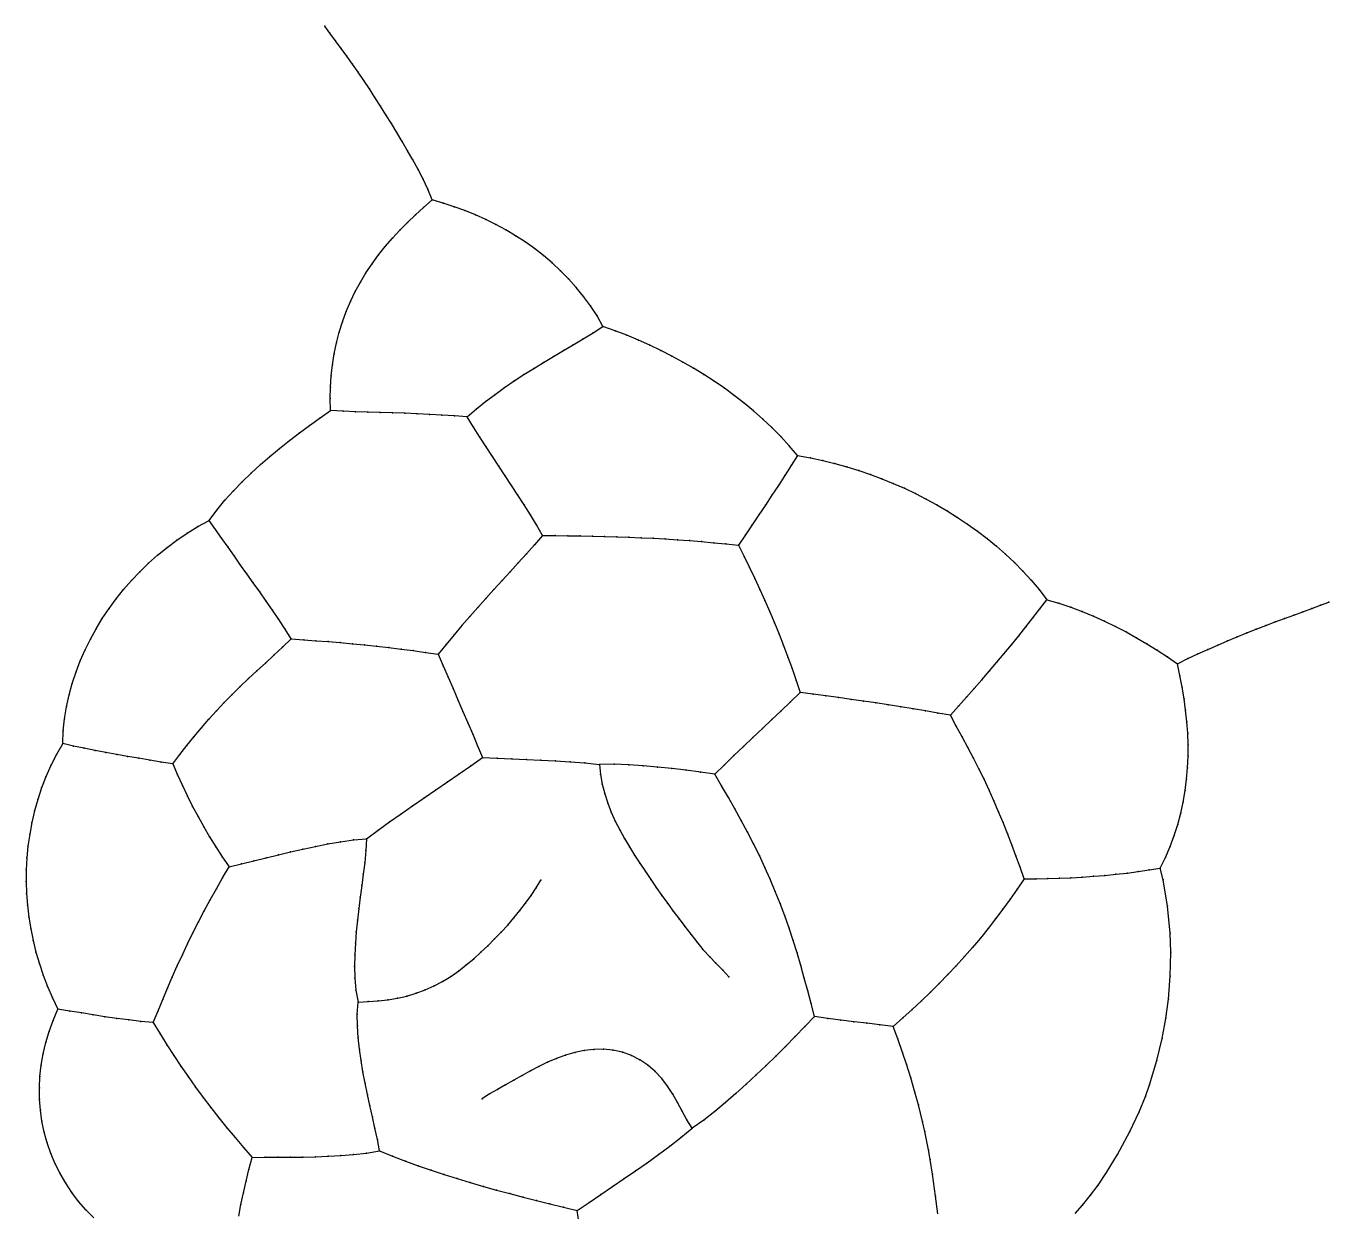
# Model space of a CAD drawing. Header units: inches. Extents: x -226 to 292, y -348 to 376.
# Drawn here: x -226 to 292, y -96 to 376 of the extents above; entities that cross this region are included whole.
import ezdxf

# ---------------------------------------------------------------- set-up
doc = ezdxf.new("R2010")
doc.units = ezdxf.units.IN
doc.header["$MEASUREMENT"] = 0
doc.layers.add('LED Branching2D$lines', color=7, linetype='Continuous')
doc.layers.add('LED Branching2D$points', color=7, linetype='Continuous')

msp = doc.modelspace()

# ---------------------------------------------------------------- linework, layer by layer
at = {"layer": 'LED Branching2D$lines'}
for p, q in [((-105.38, 373.49), (-107.43, 376.35)), ((-103.12, 370.53), (-105.38, 373.49)), ((-100.92, 367.43), (-103.12, 370.53)), ((-98.62, 364.33), (-100.92, 367.43)), ((-96.35, 361.15), (-98.62, 364.33)), ((-94.08, 357.94), (-96.35, 361.15)), ((-91.86, 354.64), (-94.08, 357.94)), ((-89.62, 351.32), (-91.86, 354.64)), ((-87.43, 347.93), (-89.62, 351.32)), ((-85.25, 344.5), (-87.43, 347.93)), ((-83.07, 341.03), (-85.25, 344.5)), ((-80.9, 337.52), (-83.07, 341.03)), ((-78.73, 333.98), (-80.9, 337.52)), ((-76.57, 330.4), (-78.73, 333.98)), ((-74.42, 326.75), (-76.57, 330.4)), ((-72.29, 323.06), (-74.42, 326.75)), ((-70.22, 319.28), (-72.29, 323.06)), ((-68.27, 315.39), (-70.22, 319.28)), ((-66.44, 311.37), (-68.27, 315.39)), ((-64.71, 307.17), (-66.44, 311.37)), ((-68.08, 304.16), (-64.71, 307.17)), ((-60.23, 305.85), (-64.71, 307.17)), ((-74.49, 298.15), (-71.33, 301.17)), ((-71.33, 301.17), (-68.08, 304.16)), ((-55.88, 304.44), (-60.23, 305.85)), ((-51.62, 302.89), (-55.88, 304.44)), ((-47.43, 301.19), (-51.62, 302.89)), ((-43.32, 299.34), (-47.43, 301.19)), ((-77.53, 295.04), (-74.49, 298.15)), ((-39.28, 297.34), (-43.32, 299.34)), ((-35.32, 295.19), (-39.28, 297.34)), ((-83.33, 288.61), (-80.49, 291.88)), ((-80.49, 291.88), (-77.53, 295.04)), ((-31.44, 292.89), (-35.32, 295.19)), ((-27.66, 290.43), (-31.44, 292.89)), ((-86.02, 285.23), (-83.33, 288.61)), ((-23.97, 287.81), (-27.66, 290.43)), ((-20.39, 285.03), (-23.97, 287.81)), ((-91.01, 278.15), (-88.59, 281.75)), ((-88.59, 281.75), (-86.02, 285.23)), ((-16.92, 282.09), (-20.39, 285.03)), ((-13.58, 278.98), (-16.92, 282.09)), ((-93.24, 274.45), (-91.01, 278.15)), ((-10.38, 275.71), (-13.58, 278.98)), ((-7.31, 272.27), (-10.38, 275.71)), ((-97.18, 266.73), (-95.31, 270.64)), ((-95.31, 270.64), (-93.24, 274.45)), ((-4.39, 268.68), (-7.31, 272.27)), ((-98.87, 262.73), (-97.18, 266.73)), ((-1.62, 264.92), (-4.39, 268.68)), ((0.98, 260.97), (-1.62, 264.92)), ((-100.34, 258.63), (-98.87, 262.73)), ((3.35, 256.77), (0.98, 260.97)), ((-102.71, 250.19), (-101.62, 254.45)), ((-101.62, 254.45), (-100.34, 258.63)), ((-4.51, 251.81), (-0.57, 254.21)), ((-0.57, 254.21), (3.35, 256.77)), ((8.19, 255.04), (3.35, 256.77)), ((12.87, 253.24), (8.19, 255.04)), ((-103.62, 245.87), (-102.71, 250.19)), ((-12.41, 247.15), (-8.46, 249.47)), ((-8.46, 249.47), (-4.51, 251.81)), ((17.46, 251.33), (12.87, 253.24)), ((21.97, 249.31), (17.46, 251.33)), ((26.42, 247.19), (21.97, 249.31)), ((-104.33, 241.49), (-103.62, 245.87)), ((-20.31, 242.46), (-16.36, 244.81)), ((-16.36, 244.81), (-12.41, 247.15)), ((30.79, 244.96), (26.42, 247.19)), ((35.1, 242.61), (30.79, 244.96)), ((-104.85, 237.06), (-104.33, 241.49)), ((-28.13, 237.61), (-24.23, 240.06)), ((-24.23, 240.06), (-20.31, 242.46)), ((39.34, 240.15), (35.1, 242.61)), ((43.52, 237.59), (39.34, 240.15)), ((-105.16, 232.58), (-104.85, 237.06)), ((-35.82, 232.46), (-31.99, 235.07)), ((-31.99, 235.07), (-28.13, 237.61)), ((47.63, 234.93), (43.52, 237.59)), ((51.66, 232.16), (47.63, 234.93)), ((-105.25, 228.03), (-105.16, 232.58)), ((-43.37, 226.92), (-39.62, 229.75)), ((-39.62, 229.75), (-35.82, 232.46)), ((55.63, 229.29), (51.66, 232.16)), ((59.51, 226.29), (55.63, 229.29)), ((-109.29, 220.37), (-105.06, 223.38)), ((-105.06, 223.38), (-105.25, 228.03)), ((-100.08, 222.99), (-105.06, 223.38)), ((-50.71, 220.75), (-47.06, 223.94)), ((-47.06, 223.94), (-43.37, 226.92)), ((63.31, 223.17), (59.51, 226.29)), ((67.01, 219.91), (63.31, 223.17)), ((-113.43, 217.39), (-109.29, 220.37)), ((-95.15, 222.76), (-100.08, 222.99)), ((-90.25, 222.61), (-95.15, 222.76)), ((-85.36, 222.48), (-90.25, 222.61)), ((-80.47, 222.34), (-85.36, 222.48)), ((-75.58, 222.2), (-80.47, 222.34)), ((-70.67, 222.02), (-75.58, 222.2)), ((-65.75, 221.79), (-70.67, 222.02)), ((-60.8, 221.51), (-65.75, 221.79)), ((-55.8, 221.17), (-60.8, 221.51)), ((-50.71, 220.75), (-55.8, 221.17)), ((-48.24, 216.69), (-50.71, 220.75)), ((70.62, 216.53), (67.01, 219.91)), ((-121.49, 211.35), (-117.49, 214.4)), ((-117.49, 214.4), (-113.43, 217.39)), ((-45.72, 212.76), (-48.24, 216.69)), ((-43.17, 208.89), (-45.72, 212.76)), ((74.12, 212.99), (70.62, 216.53)), ((77.52, 209.29), (74.12, 212.99)), ((-129.26, 205.06), (-125.42, 208.24)), ((-125.42, 208.24), (-121.49, 211.35)), ((-40.62, 205.04), (-43.17, 208.89)), ((80.81, 205.36), (77.52, 209.29)), ((-133.03, 201.79), (-129.26, 205.06)), ((-38.08, 201.19), (-40.62, 205.04)), ((80.81, 205.36), (78.27, 201.36)), ((80.81, 205.36), (85.89, 204.48)), ((85.89, 204.48), (90.83, 203.42)), ((90.83, 203.42), (95.68, 202.22)), ((-140.28, 194.93), (-136.7, 198.42)), ((-136.7, 198.42), (-133.03, 201.79)), ((-35.55, 197.34), (-38.08, 201.19)), ((-33.03, 193.49), (-35.55, 197.34)), ((75.74, 197.41), (73.18, 193.49)), ((78.27, 201.36), (75.74, 197.41)), ((95.68, 202.22), (100.46, 200.88)), ((100.46, 200.88), (105.17, 199.42)), ((105.17, 199.42), (109.81, 197.83)), ((109.81, 197.83), (114.38, 196.12)), ((-143.77, 191.34), (-140.28, 194.93)), ((-30.52, 189.61), (-33.03, 193.49)), ((73.18, 193.49), (70.59, 189.58)), ((114.38, 196.12), (118.9, 194.29)), ((118.9, 194.29), (123.34, 192.34)), ((123.34, 192.34), (127.72, 190.27)), ((-150.39, 183.69), (-147.14, 187.6)), ((-147.14, 187.6), (-143.77, 191.34)), ((-28.02, 185.71), (-30.52, 189.61)), ((70.59, 189.58), (67.99, 185.67)), ((127.72, 190.27), (132.03, 188.08)), ((132.03, 188.08), (136.26, 185.77)), ((-153.47, 179.54), (-150.39, 183.69)), ((-25.55, 181.76), (-28.02, 185.71)), ((-23.11, 177.74), (-25.55, 181.76)), ((65.37, 181.73), (62.72, 177.77)), ((67.99, 185.67), (65.37, 181.73)), ((136.26, 185.77), (140.42, 183.35)), ((140.42, 183.35), (144.5, 180.79)), ((-162.23, 174.52), (-157.98, 177.14)), ((-157.98, 177.14), (-153.47, 179.54)), ((-150.91, 175.96), (-153.47, 179.54)), ((-20.69, 173.6), (-23.11, 177.74)), ((62.72, 177.77), (60.03, 173.78)), ((144.5, 180.79), (148.49, 178.11)), ((148.49, 178.11), (152.4, 175.31)), ((-170.19, 168.79), (-166.28, 171.73)), ((-166.28, 171.73), (-162.23, 174.52)), ((-148.41, 172.41), (-150.91, 175.96)), ((-145.91, 168.87), (-148.41, 172.41)), ((-20.69, 173.6), (-23.92, 169.87)), ((-20.69, 173.6), (-15.63, 173.52)), ((-15.63, 173.52), (-10.66, 173.45)), ((-10.66, 173.45), (-5.74, 173.37)), ((-5.74, 173.37), (-0.86, 173.27)), ((-0.86, 173.27), (4.01, 173.16)), ((4.01, 173.16), (8.86, 173.03)), ((8.86, 173.03), (13.7, 172.88)), ((13.7, 172.88), (18.53, 172.69)), ((18.53, 172.69), (23.35, 172.47)), ((23.35, 172.47), (28.16, 172.2)), ((28.16, 172.2), (32.97, 171.89)), ((32.97, 171.89), (37.78, 171.52)), ((37.78, 171.52), (42.61, 171.12)), ((60.03, 173.78), (57.27, 169.7)), ((152.4, 175.31), (156.22, 172.38)), ((156.22, 172.38), (159.94, 169.32)), ((-173.95, 165.71), (-170.19, 168.79)), ((-143.4, 165.33), (-145.91, 168.87)), ((-27.16, 166.26), (-30.39, 162.7)), ((-23.92, 169.87), (-27.16, 166.26)), ((42.61, 171.12), (47.44, 170.68)), ((47.44, 170.68), (52.31, 170.21)), ((52.31, 170.21), (57.27, 169.7)), ((57.27, 169.7), (59.5, 165.23)), ((159.94, 169.32), (163.57, 166.14)), ((163.57, 166.14), (167.1, 162.82)), ((-181.02, 159.14), (-177.56, 162.49)), ((-177.56, 162.49), (-173.95, 165.71)), ((-140.89, 161.79), (-143.4, 165.33)), ((-138.37, 158.24), (-140.89, 161.79)), ((-30.39, 162.7), (-33.61, 159.15)), ((59.5, 165.23), (61.66, 160.82)), ((61.66, 160.82), (63.77, 156.44)), ((167.1, 162.82), (170.52, 159.38)), ((-187.48, 152.05), (-184.33, 155.66)), ((-184.33, 155.66), (-181.02, 159.14)), ((-135.85, 154.68), (-138.37, 158.24)), ((-36.83, 155.62), (-40.05, 152.07)), ((-33.61, 159.15), (-36.83, 155.62)), ((63.77, 156.44), (65.83, 152.05)), ((170.52, 159.38), (173.82, 155.78)), ((173.82, 155.78), (176.99, 152.01)), ((-190.47, 148.32), (-187.48, 152.05)), ((-133.31, 151.1), (-135.85, 154.68)), ((-130.78, 147.48), (-133.31, 151.1)), ((-40.05, 152.07), (-43.25, 148.51)), ((65.83, 152.05), (67.83, 147.65)), ((176.99, 152.01), (180.01, 148)), ((-193.29, 144.48), (-190.47, 148.32)), ((-128.24, 143.83), (-130.78, 147.48)), ((-43.25, 148.51), (-46.44, 144.93)), ((67.83, 147.65), (69.77, 143.22)), ((177.24, 144.32), (180.01, 148)), ((180.01, 148), (184.87, 146.62)), ((184.87, 146.62), (189.56, 145.05)), ((285.55, 144.54), (289.04, 145.83)), ((289.04, 145.83), (292.34, 147.08)), ((-198.42, 136.47), (-195.95, 140.53)), ((-195.95, 140.53), (-193.29, 144.48)), ((-125.72, 140.13), (-128.24, 143.83)), ((-123.23, 136.33), (-125.72, 140.13)), ((-49.62, 141.32), (-52.78, 137.67)), ((-46.44, 144.93), (-49.62, 141.32)), ((69.77, 143.22), (71.66, 138.77)), ((171.67, 137.16), (174.46, 140.72)), ((174.46, 140.72), (177.24, 144.32)), ((189.56, 145.05), (194.14, 143.33)), ((194.14, 143.33), (198.62, 141.47)), ((198.62, 141.47), (203.02, 139.48)), ((270.92, 139.19), (274.65, 140.56)), ((274.65, 140.56), (278.34, 141.9)), ((278.34, 141.9), (281.98, 143.23)), ((281.98, 143.23), (285.55, 144.54)), ((-200.71, 132.31), (-198.42, 136.47)), ((-120.78, 132.37), (-123.23, 136.33)), ((-52.78, 137.67), (-55.93, 133.97)), ((71.66, 138.77), (73.48, 134.28)), ((168.84, 133.62), (171.67, 137.16)), ((203.02, 139.48), (207.34, 137.38)), ((207.34, 137.38), (211.59, 135.17)), ((211.59, 135.17), (215.78, 132.84)), ((259.6, 134.76), (263.4, 136.28)), ((263.4, 136.28), (267.17, 137.76)), ((267.17, 137.76), (270.92, 139.19)), ((-202.81, 128.04), (-200.71, 132.31)), ((-124.22, 129.07), (-120.78, 132.37)), ((-120.78, 132.37), (-115.8, 132.04)), ((-115.8, 132.04), (-110.92, 131.69)), ((-110.92, 131.69), (-106.07, 131.32)), ((-106.07, 131.32), (-101.24, 130.91)), ((-101.24, 130.91), (-96.41, 130.49)), ((-96.41, 130.49), (-91.58, 130.03)), ((-91.58, 130.03), (-86.75, 129.52)), ((-59.07, 130.19), (-62.24, 126.31)), ((-55.93, 133.97), (-59.07, 130.19)), ((73.48, 134.28), (75.24, 129.76)), ((75.24, 129.76), (76.95, 125.18)), ((163.09, 126.59), (165.99, 130.09)), ((165.99, 130.09), (168.84, 133.62)), ((215.78, 132.84), (219.9, 130.41)), ((219.9, 130.41), (223.97, 127.88)), ((244.12, 128.2), (248.04, 129.92)), ((248.04, 129.92), (251.92, 131.59)), ((251.92, 131.59), (255.77, 133.21)), ((255.77, 133.21), (259.6, 134.76)), ((-204.71, 123.68), (-202.81, 128.04)), ((-131.06, 122.8), (-127.65, 125.91)), ((-127.65, 125.91), (-124.22, 129.07)), ((-86.75, 129.52), (-81.91, 128.97)), ((-81.91, 128.97), (-77.05, 128.37)), ((-77.05, 128.37), (-72.17, 127.73)), ((-72.17, 127.73), (-67.25, 127.05)), ((-67.25, 127.05), (-62.24, 126.31)), ((-62.24, 126.31), (-60.24, 121.68)), ((76.95, 125.18), (78.6, 120.57)), ((160.15, 123.1), (163.09, 126.59)), ((223.97, 127.88), (228.02, 125.25)), ((228.02, 125.25), (232.1, 122.51)), ((232.1, 122.51), (236.17, 124.53)), ((236.17, 124.53), (240.17, 126.41)), ((240.17, 126.41), (244.12, 128.2)), ((-206.41, 119.23), (-204.71, 123.68)), ((-137.76, 116.58), (-134.44, 119.7)), ((-134.44, 119.7), (-131.06, 122.8)), ((-60.24, 121.68), (-58.28, 117.13)), ((78.6, 120.57), (80.21, 115.88)), ((154.15, 116.14), (157.18, 119.62)), ((157.18, 119.62), (160.15, 123.1)), ((233.01, 117.8), (232.1, 122.51)), ((-209.17, 110.09), (-207.89, 114.7)), ((-207.89, 114.7), (-206.41, 119.23)), ((-141.04, 113.44), (-137.76, 116.58)), ((-58.28, 117.13), (-56.32, 112.6)), ((80.21, 115.88), (81.8, 111.09)), ((151.09, 112.66), (154.15, 116.14)), ((233.89, 113.18), (233.01, 117.8)), ((-210.21, 105.4), (-209.17, 110.09)), ((-147.41, 107.03), (-144.25, 110.25)), ((-144.25, 110.25), (-141.04, 113.44)), ((-56.32, 112.6), (-54.37, 108.08)), ((81.8, 111.09), (78.04, 107.41)), ((86.98, 110.4), (81.8, 111.09)), ((92.07, 109.72), (86.98, 110.4)), ((97.1, 109.04), (92.07, 109.72)), ((102.09, 108.34), (97.1, 109.04)), ((144.84, 105.63), (147.99, 109.16)), ((147.99, 109.16), (151.09, 112.66)), ((234.66, 108.59), (233.89, 113.18)), ((-211.02, 100.62), (-210.21, 105.4)), ((-153.56, 100.41), (-150.52, 103.75)), ((-150.52, 103.75), (-147.41, 107.03)), ((-54.37, 108.08), (-52.42, 103.55)), ((74.31, 103.82), (70.57, 100.25)), ((78.04, 107.41), (74.31, 103.82)), ((107.06, 107.62), (102.09, 108.34)), ((112, 106.89), (107.06, 107.62)), ((116.93, 106.14), (112, 106.89)), ((121.85, 105.36), (116.93, 106.14)), ((126.76, 104.55), (121.85, 105.36)), ((131.67, 103.72), (126.76, 104.55)), ((141.63, 102.01), (144.84, 105.63)), ((235.29, 104), (234.66, 108.59)), ((235.78, 99.42), (235.29, 104)), ((-211.54, 95.75), (-211.02, 100.62)), ((-156.53, 97.01), (-153.56, 100.41)), ((-52.42, 103.55), (-50.46, 99.02)), ((-50.46, 99.02), (-48.51, 94.46)), ((70.57, 100.25), (66.82, 96.69)), ((136.61, 102.87), (131.67, 103.72)), ((141.63, 102.01), (136.61, 102.87)), ((144, 97.66), (141.63, 102.01)), ((236.12, 94.84), (235.78, 99.42)), ((-211.71, 90.75), (-211.54, 95.75)), ((-162.29, 89.99), (-159.44, 93.53)), ((-159.44, 93.53), (-156.53, 97.01)), ((-48.51, 94.46), (-46.56, 89.87)), ((66.82, 96.69), (63.06, 93.14)), ((146.32, 93.41), (144, 97.66)), ((148.6, 89.19), (146.32, 93.41)), ((236.28, 90.25), (236.12, 94.84)), ((-211.71, 90.75), (-214.24, 86.4)), ((-207.4, 89.76), (-211.71, 90.75)), ((-203.12, 88.85), (-207.4, 89.76)), ((-198.84, 88.01), (-203.12, 88.85)), ((-165.11, 86.36), (-162.29, 89.99)), ((-46.56, 89.87), (-44.62, 85.18)), ((59.28, 89.57), (55.49, 85.97)), ((63.06, 93.14), (59.28, 89.57)), ((150.81, 84.97), (148.6, 89.19)), ((236.25, 85.67), (236.28, 90.25)), ((-214.24, 86.4), (-216.44, 82)), ((-194.54, 87.2), (-198.84, 88.01)), ((-190.22, 86.41), (-194.54, 87.2)), ((-185.87, 85.64), (-190.22, 86.41)), ((-181.48, 84.88), (-185.87, 85.64)), ((-177.04, 84.13), (-181.48, 84.88)), ((-172.54, 83.37), (-177.04, 84.13)), ((-167.91, 82.61), (-172.54, 83.37)), ((-167.91, 82.61), (-165.11, 86.36)), ((-49.29, 81.87), (-44.62, 85.18)), ((-44.62, 85.18), (-38.72, 84.91)), ((-38.72, 84.91), (-32.9, 84.67)), ((-32.9, 84.67), (-27.11, 84.43)), ((-27.11, 84.43), (-21.33, 84.17)), ((-21.33, 84.17), (-15.55, 83.87)), ((-15.55, 83.87), (-9.76, 83.52)), ((-9.76, 83.52), (-3.94, 83.07)), ((-3.94, 83.07), (1.96, 82.43)), ((55.49, 85.97), (51.69, 82.33)), ((152.96, 80.74), (150.81, 84.97)), ((236.05, 81.1), (236.25, 85.67)), ((-216.44, 82), (-218.38, 77.55)), ((-167.91, 82.61), (-166.03, 78.25)), ((-166.03, 78.25), (-164.09, 74.02)), ((-58.59, 75.46), (-53.95, 78.65)), ((-53.95, 78.65), (-49.29, 81.87)), ((7.84, 82.48), (1.96, 82.43)), ((1.96, 82.43), (2.37, 78.45)), ((2.37, 78.45), (3.07, 74.56)), ((13.63, 82.25), (7.84, 82.48)), ((19.37, 81.86), (13.63, 82.25)), ((25.07, 81.35), (19.37, 81.86)), ((30.76, 80.76), (25.07, 81.35)), ((36.43, 80.09), (30.76, 80.76)), ((42.12, 79.36), (36.43, 80.09)), ((47.86, 78.57), (42.12, 79.36)), ((51.69, 82.33), (47.86, 78.57)), ((50.57, 73.91), (47.86, 78.57)), ((155.03, 76.5), (152.96, 80.74)), ((235.68, 76.54), (236.05, 81.1)), ((-220.1, 73.06), (-221.61, 68.51)), ((-218.38, 77.55), (-220.1, 73.06)), ((-164.09, 74.02), (-162.09, 69.85)), ((-63.21, 72.3), (-58.59, 75.46)), ((3.07, 74.56), (4.03, 70.74)), ((53.25, 69.31), (50.57, 73.91)), ((157.04, 72.23), (155.03, 76.5)), ((235.11, 71.99), (235.68, 76.54)), ((-221.61, 68.51), (-222.91, 63.92)), ((-162.09, 69.85), (-160.01, 65.74)), ((-72.43, 65.97), (-67.82, 69.14)), ((-67.82, 69.14), (-63.21, 72.3)), ((4.03, 70.74), (5.23, 67.01)), ((55.87, 64.72), (53.25, 69.31)), ((158.97, 67.93), (157.04, 72.23)), ((160.84, 63.61), (158.97, 67.93)), ((233.37, 62.97), (234.34, 67.46)), ((234.34, 67.46), (235.11, 71.99)), ((-222.91, 63.92), (-224, 59.29)), ((-160.01, 65.74), (-157.85, 61.67)), ((-81.6, 59.55), (-77.02, 62.78)), ((-77.02, 62.78), (-72.43, 65.97)), ((5.23, 67.01), (6.64, 63.37)), ((6.64, 63.37), (8.25, 59.81)), ((58.42, 60.13), (55.87, 64.72)), ((162.64, 59.26), (160.84, 63.61)), ((232.17, 58.51), (233.37, 62.97)), ((-224, 59.29), (-224.87, 54.63)), ((-157.85, 61.67), (-155.59, 57.64)), ((-155.59, 57.64), (-153.24, 53.64)), ((-86.18, 56.26), (-81.6, 59.55)), ((8.25, 59.81), (10.02, 56.33)), ((60.9, 55.51), (58.42, 60.13)), ((164.38, 54.88), (162.64, 59.26)), ((230.76, 54.1), (232.17, 58.51)), ((-224.87, 54.63), (-225.54, 49.95)), ((-153.24, 53.64), (-150.78, 49.67)), ((-101.12, 51.68), (-96.01, 52.41)), ((-96.01, 52.41), (-90.78, 52.87)), ((-90.78, 52.87), (-91.04, 48.12)), ((-90.78, 52.87), (-86.18, 56.26)), ((10.02, 56.33), (11.89, 52.93)), ((11.89, 52.93), (13.89, 49.59)), ((63.3, 50.86), (60.9, 55.51)), ((166.08, 50.47), (164.38, 54.88)), ((229.13, 49.73), (230.76, 54.1)), ((-225.54, 49.95), (-226, 45.24)), ((-150.78, 49.67), (-148.21, 45.7)), ((-125.86, 46.47), (-120.98, 47.64)), ((-120.98, 47.64), (-116.07, 48.76)), ((-116.07, 48.76), (-111.13, 49.82)), ((-111.13, 49.82), (-106.15, 50.81)), ((-106.15, 50.81), (-101.12, 51.68)), ((-91.04, 48.12), (-91.49, 43.44)), ((13.89, 49.59), (15.96, 46.31)), ((65.61, 46.17), (63.3, 50.86)), ((167.73, 46.02), (166.08, 50.47)), ((227.28, 45.41), (229.13, 49.73)), ((-226, 45.24), (-226.26, 40.53)), ((-148.21, 45.7), (-145.5, 41.71)), ((-148.06, 37.25), (-145.5, 41.71)), ((-145.5, 41.71), (-140.51, 42.88)), ((-140.51, 42.88), (-135.61, 44.08)), ((-135.61, 44.08), (-130.73, 45.28)), ((-130.73, 45.28), (-125.86, 46.47)), ((-91.49, 43.44), (-92.05, 38.81)), ((15.96, 46.31), (18.08, 43.06)), ((18.08, 43.06), (20.22, 39.83)), ((67.82, 41.45), (65.61, 46.17)), ((169.36, 41.52), (167.73, 46.02)), ((171, 36.94), (169.36, 41.52)), ((225.15, 41.12), (227.28, 45.41)), ((-226.26, 40.53), (-226.31, 35.81)), ((-150.56, 32.87), (-148.06, 37.25)), ((-92.05, 38.81), (-92.65, 34.21)), ((-23.29, 33.34), (-21.44, 36.31)), ((20.22, 39.83), (22.38, 36.62)), ((22.38, 36.62), (24.57, 33.44)), ((69.93, 36.69), (67.82, 41.45)), ((71.95, 31.89), (69.93, 36.69)), ((171, 36.94), (168.2, 32.79)), ((171, 36.94), (175.8, 36.93)), ((175.8, 36.93), (180.47, 37)), ((180.47, 37), (185.08, 37.14)), ((185.08, 37.14), (189.64, 37.34)), ((189.64, 37.34), (194.16, 37.59)), ((194.16, 37.59), (198.65, 37.9)), ((198.65, 37.9), (203.11, 38.26)), ((203.11, 38.26), (207.54, 38.68)), ((207.54, 38.68), (211.95, 39.18)), ((211.95, 39.18), (216.33, 39.76)), ((216.33, 39.76), (220.72, 40.42)), ((220.72, 40.42), (225.15, 41.12)), ((226.4, 36.44), (225.15, 41.12)), ((228.09, 25.94), (226.4, 36.44)), ((-226.31, 35.81), (-226.15, 31.09)), ((-152.99, 28.52), (-150.56, 32.87)), ((-92.65, 34.21), (-93.26, 29.62)), ((-25.3, 30.27), (-23.29, 33.34)), ((24.57, 33.44), (26.79, 30.29)), ((73.87, 27.05), (71.95, 31.89)), ((168.2, 32.79), (165.39, 28.75)), ((-226.15, 31.09), (-225.79, 26.37)), ((-225.79, 26.37), (-225.22, 21.67)), ((-155.35, 24.17), (-152.99, 28.52)), ((-93.26, 29.62), (-93.85, 25.03)), ((-29.71, 24.24), (-27.43, 27.22)), ((-27.43, 27.22), (-25.3, 30.27)), ((26.79, 30.29), (29.04, 27.16)), ((29.04, 27.16), (31.32, 24.06)), ((75.68, 22.18), (73.87, 27.05)), ((165.39, 28.75), (162.53, 24.8)), ((229.09, 15.2), (228.09, 25.94)), ((-225.22, 21.67), (-224.46, 16.99)), ((-157.65, 19.82), (-155.35, 24.17)), ((-93.85, 25.03), (-94.4, 20.44)), ((-34.59, 18.48), (-32.1, 21.33)), ((-32.1, 21.33), (-29.71, 24.24)), ((31.32, 24.06), (33.62, 20.98)), ((33.62, 20.98), (35.94, 17.91)), ((77.41, 17.28), (75.68, 22.18)), ((159.61, 20.91), (156.63, 17.07)), ((162.53, 24.8), (159.61, 20.91)), ((-224.46, 16.99), (-223.51, 12.33)), ((-159.87, 15.45), (-157.65, 19.82)), ((-94.87, 15.84), (-95.23, 11.23)), ((-94.4, 20.44), (-94.87, 15.84)), ((-39.82, 12.96), (-37.17, 15.7)), ((-37.17, 15.7), (-34.59, 18.48)), ((35.94, 17.91), (38.29, 14.86)), ((79.04, 12.34), (77.41, 17.28)), ((156.63, 17.07), (153.57, 13.3)), ((-223.51, 12.33), (-222.36, 7.7)), ((-164.1, 6.66), (-162.01, 11.07)), ((-162.01, 11.07), (-159.87, 15.45)), ((-95.23, 11.23), (-95.46, 6.61)), ((-42.52, 10.27), (-39.82, 12.96)), ((38.29, 14.86), (40.67, 11.82)), ((40.67, 11.82), (43.14, 8.79)), ((80.59, 7.38), (79.04, 12.34)), ((153.57, 13.3), (150.44, 9.59)), ((229.37, 7.65), (229.09, 15.2)), ((-222.36, 7.7), (-221, 3.11)), ((-166.13, 2.24), (-164.1, 6.66)), ((-95.46, 6.61), (-95.52, 1.96)), ((-48.12, 5.08), (-45.28, 7.64)), ((-45.28, 7.64), (-42.52, 10.27)), ((43.14, 8.79), (45.95, 5.65)), ((45.95, 5.65), (48.16, 3.47)), ((82.07, 2.39), (80.59, 7.38)), ((147.23, 5.93), (143.96, 2.31)), ((150.44, 9.59), (147.23, 5.93)), ((229.17, -1.88), (229.37, 7.65)), ((-221, 3.11), (-219.46, -1.46)), ((-168.1, -2.2), (-166.13, 2.24)), ((-95.52, 1.96), (-95.38, -2.72)), ((-57.21, -1.94), (-54.07, 0.26)), ((-54.07, 0.26), (-51.05, 2.62)), ((-51.05, 2.62), (-48.12, 5.08)), ((48.16, 3.47), (51.05, 0.56)), ((51.05, 0.56), (53.45, -2.08)), ((83.48, -2.62), (82.07, 2.39)), ((143.96, 2.31), (140.61, -1.25)), ((-219.46, -1.46), (-217.72, -5.99)), ((-170.02, -6.67), (-168.1, -2.2)), ((-95.38, -2.72), (-94.98, -7.42)), ((-63.87, -5.75), (-60.48, -3.95)), ((-60.48, -3.95), (-57.21, -1.94)), ((84.84, -7.67), (83.48, -2.62)), ((137.18, -4.78), (133.68, -8.26)), ((140.61, -1.25), (137.18, -4.78)), ((228.49, -11.03), (229.17, -1.88)), ((-217.72, -5.99), (-215.78, -10.5)), ((-171.91, -11.18), (-170.02, -6.67)), ((-94.98, -7.42), (-94.16, -12.18)), ((-78.47, -10.63), (-74.69, -9.79)), ((-74.69, -9.79), (-70.99, -8.69)), ((-70.99, -8.69), (-67.37, -7.35)), ((-67.37, -7.35), (-63.87, -5.75)), ((86.17, -12.76), (84.84, -7.67)), ((133.68, -8.26), (130.1, -11.7)), ((-215.78, -10.5), (-213.63, -15.04)), ((-215.54, -19.46), (-213.63, -15.04)), ((-208.9, -15.76), (-213.63, -15.04)), ((-173.78, -15.72), (-171.91, -11.18)), ((-94.48, -16.99), (-94.16, -12.18)), ((-94.16, -12.18), (-90.14, -11.96)), ((-90.14, -11.96), (-86.2, -11.67)), ((-86.2, -11.67), (-82.31, -11.24)), ((-82.31, -11.24), (-78.47, -10.63)), ((87.49, -17.92), (86.17, -12.76)), ((126.44, -15.1), (122.69, -18.5)), ((130.1, -11.7), (126.44, -15.1)), ((227.47, -18.76), (228.49, -11.03)), ((-217.14, -23.88), (-215.54, -19.46)), ((-204.23, -16.52), (-208.9, -15.76)), ((-199.57, -17.27), (-204.23, -16.52)), ((-194.89, -18), (-199.57, -17.27)), ((-190.18, -18.68), (-194.89, -18)), ((-185.43, -19.3), (-190.18, -18.68)), ((-180.61, -19.86), (-185.43, -19.3)), ((-175.68, -20.33), (-180.61, -19.86)), ((-175.68, -20.33), (-173.78, -15.72)), ((-175.68, -20.33), (-172.97, -24.8)), ((-94.41, -21.68), (-94.48, -16.99)), ((87.49, -17.92), (83.67, -21.96)), ((92.82, -18.65), (87.49, -17.92)), ((98.05, -19.33), (92.82, -18.65)), ((103.25, -19.99), (98.05, -19.33)), ((108.43, -20.63), (103.25, -19.99)), ((113.61, -21.27), (108.43, -20.63)), ((122.69, -18.5), (118.84, -21.92)), ((225.99, -26.69), (227.47, -18.76)), ((-218.47, -28.32), (-217.14, -23.88)), ((-172.97, -24.8), (-170.25, -29.15)), ((-94.1, -26.32), (-94.41, -21.68)), ((79.87, -25.91), (76.04, -29.8)), ((83.67, -21.96), (79.87, -25.91)), ((118.84, -21.92), (113.61, -21.27)), ((120.67, -26.85), (118.84, -21.92)), ((-219.52, -32.79), (-218.47, -28.32)), ((-170.25, -29.15), (-167.48, -33.44)), ((-93.61, -30.9), (-94.1, -26.32)), ((-92.97, -35.45), (-93.61, -30.9)), ((-0.33, -31.03), (-4.13, -31.49)), ((3.5, -30.94), (-0.33, -31.03)), ((7.32, -31.29), (3.5, -30.94)), ((76.04, -29.8), (72.19, -33.64)), ((122.59, -32.21), (120.67, -26.85)), ((223.87, -35.39), (225.99, -26.69)), ((-220.3, -37.28), (-219.52, -32.79)), ((-167.48, -33.44), (-164.66, -37.67)), ((-92.22, -39.96), (-92.97, -35.45)), ((-18.68, -36.14), (-22.13, -37.78)), ((-15.16, -34.65), (-18.68, -36.14)), ((-11.56, -33.33), (-15.16, -34.65)), ((-7.88, -32.27), (-11.56, -33.33)), ((-4.13, -31.49), (-7.88, -32.27)), ((11.06, -32.09), (7.32, -31.29)), ((14.66, -33.38), (11.06, -32.09)), ((18.07, -35.1), (14.66, -33.38)), ((21.24, -37.26), (18.07, -35.1)), ((72.19, -33.64), (68.29, -37.44)), ((124.16, -36.89), (122.59, -32.21)), ((220.95, -45.09), (223.87, -35.39)), ((-220.79, -41.79), (-220.3, -37.28)), ((-164.66, -37.67), (-161.78, -41.86)), ((-91.36, -44.44), (-92.22, -39.96)), ((-28.85, -41.35), (-32.14, -43.22)), ((-25.51, -39.53), (-28.85, -41.35)), ((-22.13, -37.78), (-25.51, -39.53)), ((24.13, -39.76), (21.24, -37.26)), ((26.72, -42.58), (24.13, -39.76)), ((64.34, -41.19), (60.34, -44.9)), ((68.29, -37.44), (64.34, -41.19)), ((125.89, -42.37), (124.16, -36.89)), ((-220.99, -46.28), (-220.79, -41.79)), ((-220.93, -50.76), (-220.99, -46.28)), ((-161.78, -41.86), (-158.84, -46)), ((-158.84, -46), (-155.84, -50.1)), ((-90.43, -48.91), (-91.36, -44.44)), ((-35.42, -45.07), (-38.67, -46.91)), ((-32.14, -43.22), (-35.42, -45.07)), ((29.04, -45.64), (26.72, -42.58)), ((31.12, -48.87), (29.04, -45.64)), ((60.34, -44.9), (56.27, -48.56)), ((127.54, -48), (125.89, -42.37)), ((219.28, -49.75), (220.95, -45.09)), ((-220.59, -55.22), (-220.93, -50.76)), ((-155.84, -50.1), (-152.77, -54.16)), ((-89.45, -53.37), (-90.43, -48.91)), ((-41.86, -48.73), (-44.76, -50.71)), ((-38.67, -46.91), (-41.86, -48.73)), ((33.04, -52.21), (31.12, -48.87)), ((56.27, -48.56), (52.12, -52.16)), ((128.92, -53.1), (127.54, -48)), ((216.73, -55.93), (219.28, -49.75)), ((-219.97, -59.62), (-220.59, -55.22)), ((-152.77, -54.16), (-149.63, -58.19)), ((-88.44, -57.84), (-89.45, -53.37)), ((34.9, -55.6), (33.04, -52.21)), ((36.79, -58.99), (34.9, -55.6)), ((47.86, -55.69), (43.46, -59.12)), ((52.12, -52.16), (47.86, -55.69)), ((130.55, -59.66), (128.92, -53.1)), ((213.07, -63.66), (216.73, -55.93)), ((-219.08, -63.97), (-219.97, -59.62)), ((-149.63, -58.19), (-146.42, -62.17)), ((-146.42, -62.17), (-143.13, -66.12)), ((-87.43, -62.32), (-88.44, -57.84)), ((38.79, -62.38), (36.79, -58.99)), ((43.46, -59.12), (38.79, -62.38)), ((131.45, -63.68), (130.55, -59.66)), ((-217.91, -68.24), (-219.08, -63.97)), ((-143.13, -66.12), (-139.75, -70.06)), ((-86.46, -66.84), (-87.43, -62.32)), ((-85.6, -71.45), (-86.46, -66.84)), ((29.93, -69.51), (34.4, -66.06)), ((34.4, -66.06), (38.79, -62.38)), ((132.9, -70.98), (131.45, -63.68)), ((208.11, -72.83), (213.07, -63.66)), ((-216.47, -72.43), (-217.91, -68.24)), ((-214.74, -76.5), (-216.47, -72.43)), ((-139.75, -70.06), (-136.26, -74.03)), ((-95.9, -72.86), (-90.78, -72.28)), ((-90.78, -72.28), (-85.6, -71.45)), ((-85.6, -71.45), (-80.43, -73.54)), ((25.43, -72.85), (29.93, -69.51)), ((133.58, -74.78), (132.9, -70.98)), ((-212.76, -80.46), (-214.74, -76.5)), ((-137.57, -78.78), (-136.26, -74.03)), ((-136.26, -74.03), (-131.16, -73.97)), ((-131.16, -73.97), (-126.12, -73.95)), ((-126.12, -73.95), (-121.1, -73.92)), ((-121.1, -73.92), (-116.09, -73.86)), ((-116.09, -73.86), (-111.07, -73.74)), ((-111.07, -73.74), (-106.04, -73.55)), ((-106.04, -73.55), (-100.98, -73.26)), ((-100.98, -73.26), (-95.9, -72.86)), ((-80.43, -73.54), (-75.31, -75.48)), ((-75.31, -75.48), (-70.18, -77.33)), ((-70.18, -77.33), (-65.04, -79.1)), ((16.32, -79.3), (20.89, -76.1)), ((20.89, -76.1), (25.43, -72.85)), ((134.52, -80.65), (133.58, -74.78)), ((203.81, -79.97), (208.11, -72.83)), ((-210.54, -84.29), (-212.76, -80.46)), ((-138.73, -83.47), (-137.57, -78.78)), ((-65.04, -79.1), (-59.88, -80.79)), ((-59.88, -80.79), (-54.7, -82.43)), ((-54.7, -82.43), (-49.5, -84.01)), ((7.1, -85.61), (11.72, -82.46)), ((11.72, -82.46), (16.32, -79.3)), ((135.73, -89.44), (134.52, -80.65)), ((200.44, -85), (203.81, -79.97)), ((-208.09, -87.98), (-210.54, -84.29)), ((-205.41, -91.52), (-208.09, -87.98)), ((-140.76, -92.74), (-139.79, -88.12)), ((-139.79, -88.12), (-138.73, -83.47)), ((-49.5, -84.01), (-44.28, -85.53)), ((-44.28, -85.53), (-39.03, -86.99)), ((-39.03, -86.99), (-33.76, -88.41)), ((2.45, -88.75), (7.1, -85.61)), ((197.47, -89.02), (200.44, -85)), ((-202.5, -94.88), (-205.41, -91.52)), ((-141.64, -97.36), (-140.76, -92.74)), ((-33.76, -88.41), (-28.46, -89.78)), ((-28.46, -89.78), (-23.14, -91.12)), ((-23.14, -91.12), (-17.79, -92.44)), ((-17.79, -92.44), (-12.39, -93.77)), ((-6.92, -95.15), (-2.21, -91.92)), ((-2.21, -91.92), (2.45, -88.75)), ((136.62, -96.47), (135.73, -89.44)), ((191.27, -96.28), (194.18, -93.03)), ((194.18, -93.03), (197.47, -89.02)), ((-199.39, -98.06), (-202.5, -94.88)), ((-12.39, -93.77), (-6.92, -95.15)), ((-6.17, -100.41), (-6.92, -95.15))]:
    msp.add_line(p, q, dxfattribs=at)
at = {"layer": 'LED Branching2D$points'}
for p in [(-107.43, 376.35), (-105.38, 373.49), (-103.12, 370.53), (-100.92, 367.43), (-98.62, 364.33), (-96.35, 361.15), (-94.08, 357.94), (-91.86, 354.64), (-89.62, 351.32), (-87.43, 347.93), (-85.25, 344.5), (-83.07, 341.03), (-80.9, 337.52), (-78.73, 333.98), (-76.57, 330.4), (-74.42, 326.75), (-72.29, 323.06), (-70.22, 319.28), (-68.27, 315.39), (-66.44, 311.37), (-64.71, 307.17), (-71.33, 301.17), (-68.08, 304.16), (-60.23, 305.85), (-55.88, 304.44), (-51.62, 302.89), (-47.43, 301.19), (-74.49, 298.15), (-43.32, 299.34), (-39.28, 297.34), (-80.49, 291.88), (-77.53, 295.04), (-35.32, 295.19), (-31.44, 292.89), (-83.33, 288.61), (-27.66, 290.43), (-23.97, 287.81), (-88.59, 281.75), (-86.02, 285.23), (-20.39, 285.03), (-16.92, 282.09), (-91.01, 278.15), (-13.58, 278.98), (-10.38, 275.71), (-95.31, 270.64), (-93.24, 274.45), (-7.31, 272.27), (-97.18, 266.73), (-4.39, 268.68), (-1.62, 264.92), (-98.87, 262.73), (0.98, 260.97), (-101.62, 254.45), (-100.34, 258.63), (-0.57, 254.21), (3.35, 256.77), (8.19, 255.04), (-102.71, 250.19), (-8.46, 249.47), (-4.51, 251.81), (12.87, 253.24), (17.46, 251.33), (21.97, 249.31), (-103.62, 245.87), (-16.36, 244.81), (-12.41, 247.15), (26.42, 247.19), (30.79, 244.96), (-104.33, 241.49), (-24.23, 240.06), (-20.31, 242.46), (35.1, 242.61), (39.34, 240.15), (-104.85, 237.06), (-31.99, 235.07), (-28.13, 237.61), (43.52, 237.59), (47.63, 234.93), (-105.16, 232.58), (-39.62, 229.75), (-35.82, 232.46), (51.66, 232.16), (55.63, 229.29), (-105.25, 228.03), (-105.06, 223.38), (-47.06, 223.94), (-43.37, 226.92), (59.51, 226.29), (63.31, 223.17), (-109.29, 220.37), (-100.08, 222.99), (-95.15, 222.76), (-90.25, 222.61), (-85.36, 222.48), (-80.47, 222.34), (-75.58, 222.2), (-70.67, 222.02), (-65.75, 221.79), (-60.8, 221.51), (-55.8, 221.17), (-50.71, 220.75), (67.01, 219.91), (-117.49, 214.4), (-113.43, 217.39), (-48.24, 216.69), (-45.72, 212.76), (70.62, 216.53), (74.12, 212.99), (-125.42, 208.24), (-121.49, 211.35), (-43.17, 208.89), (77.52, 209.29), (-129.26, 205.06), (-40.62, 205.04), (80.81, 205.36), (85.89, 204.48), (90.83, 203.42), (-136.7, 198.42), (-133.03, 201.79), (-38.08, 201.19), (-35.55, 197.34), (75.74, 197.41), (78.27, 201.36), (95.68, 202.22), (100.46, 200.88), (105.17, 199.42), (109.81, 197.83), (-140.28, 194.93), (-33.03, 193.49), (73.18, 193.49), (114.38, 196.12), (118.9, 194.29), (123.34, 192.34), (-147.14, 187.6), (-143.77, 191.34), (-30.52, 189.61), (70.59, 189.58), (127.72, 190.27), (132.03, 188.08), (-150.39, 183.69), (-28.02, 185.71), (-25.55, 181.76), (65.37, 181.73), (67.99, 185.67), (136.26, 185.77), (140.42, 183.35), (-157.98, 177.14), (-153.47, 179.54), (-23.11, 177.74), (62.72, 177.77), (144.5, 180.79), (148.49, 178.11), (-166.28, 171.73), (-162.23, 174.52), (-150.91, 175.96), (-148.41, 172.41), (-20.69, 173.6), (-15.63, 173.52), (-10.66, 173.45), (-5.74, 173.37), (-0.86, 173.27), (4.01, 173.16), (8.86, 173.03), (13.7, 172.88), (18.53, 172.69), (23.35, 172.47), (28.16, 172.2), (32.97, 171.89), (37.78, 171.52), (60.03, 173.78), (152.4, 175.31), (156.22, 172.38), (-170.19, 168.79), (-145.91, 168.87), (-27.16, 166.26), (-23.92, 169.87), (42.61, 171.12), (47.44, 170.68), (52.31, 170.21), (57.27, 169.7), (159.94, 169.32), (163.57, 166.14), (-177.56, 162.49), (-173.95, 165.71), (-143.4, 165.33), (-140.89, 161.79), (-30.39, 162.7), (59.5, 165.23), (61.66, 160.82), (167.1, 162.82), (-184.33, 155.66), (-181.02, 159.14), (-138.37, 158.24), (-36.83, 155.62), (-33.61, 159.15), (63.77, 156.44), (170.52, 159.38), (173.82, 155.78), (-187.48, 152.05), (-135.85, 154.68), (-133.31, 151.1), (-40.05, 152.07), (65.83, 152.05), (176.99, 152.01), (-190.47, 148.32), (-130.78, 147.48), (-43.25, 148.51), (67.83, 147.65), (180.01, 148), (184.87, 146.62), (289.04, 145.83), (292.34, 147.08), (-195.95, 140.53), (-193.29, 144.48), (-128.24, 143.83), (-125.72, 140.13), (-49.62, 141.32), (-46.44, 144.93), (69.77, 143.22), (174.46, 140.72), (177.24, 144.32), (189.56, 145.05), (194.14, 143.33), (198.62, 141.47), (274.65, 140.56), (278.34, 141.9), (281.98, 143.23), (285.55, 144.54), (-198.42, 136.47), (-123.23, 136.33), (-52.78, 137.67), (71.66, 138.77), (171.67, 137.16), (203.02, 139.48), (207.34, 137.38), (211.59, 135.17), (263.4, 136.28), (267.17, 137.76), (270.92, 139.19), (-200.71, 132.31), (-120.78, 132.37), (-115.8, 132.04), (-110.92, 131.69), (-106.07, 131.32), (-101.24, 130.91), (-96.41, 130.49), (-91.58, 130.03), (-59.07, 130.19), (-55.93, 133.97), (73.48, 134.28), (75.24, 129.76), (165.99, 130.09), (168.84, 133.62), (215.78, 132.84), (219.9, 130.41), (248.04, 129.92), (251.92, 131.59), (255.77, 133.21), (259.6, 134.76), (-202.81, 128.04), (-127.65, 125.91), (-124.22, 129.07), (-86.75, 129.52), (-81.91, 128.97), (-77.05, 128.37), (-72.17, 127.73), (-67.25, 127.05), (-62.24, 126.31), (76.95, 125.18), (163.09, 126.59), (223.97, 127.88), (228.02, 125.25), (236.17, 124.53), (240.17, 126.41), (244.12, 128.2), (-204.71, 123.68), (-134.44, 119.7), (-131.06, 122.8), (-60.24, 121.68), (78.6, 120.57), (157.18, 119.62), (160.15, 123.1), (232.1, 122.51), (-207.89, 114.7), (-206.41, 119.23), (-137.76, 116.58), (-58.28, 117.13), (80.21, 115.88), (154.15, 116.14), (233.01, 117.8), (-209.17, 110.09), (-144.25, 110.25), (-141.04, 113.44), (-56.32, 112.6), (81.8, 111.09), (86.98, 110.4), (92.07, 109.72), (97.1, 109.04), (147.99, 109.16), (151.09, 112.66), (233.89, 113.18), (-210.21, 105.4), (-150.52, 103.75), (-147.41, 107.03), (-54.37, 108.08), (74.31, 103.82), (78.04, 107.41), (102.09, 108.34), (107.06, 107.62), (112, 106.89), (116.93, 106.14), (121.85, 105.36), (126.76, 104.55), (144.84, 105.63), (234.66, 108.59), (235.29, 104), (-211.02, 100.62), (-153.56, 100.41), (-52.42, 103.55), (-50.46, 99.02), (70.57, 100.25), (131.67, 103.72), (136.61, 102.87), (141.63, 102.01), (235.78, 99.42), (-211.54, 95.75), (-159.44, 93.53), (-156.53, 97.01), (-48.51, 94.46), (66.82, 96.69), (144, 97.66), (146.32, 93.41), (236.12, 94.84), (-211.71, 90.75), (-207.4, 89.76), (-203.12, 88.85), (-162.29, 89.99), (-46.56, 89.87), (59.28, 89.57), (63.06, 93.14), (148.6, 89.19), (236.28, 90.25), (-214.24, 86.4), (-198.84, 88.01), (-194.54, 87.2), (-190.22, 86.41), (-185.87, 85.64), (-181.48, 84.88), (-177.04, 84.13), (-172.54, 83.37), (-165.11, 86.36), (-44.62, 85.18), (-38.72, 84.91), (-32.9, 84.67), (-27.11, 84.43), (-21.33, 84.17), (-15.55, 83.87), (-9.76, 83.52), (-3.94, 83.07), (55.49, 85.97), (150.81, 84.97), (236.25, 85.67), (-216.44, 82), (-167.91, 82.61), (-166.03, 78.25), (-53.95, 78.65), (-49.29, 81.87), (1.96, 82.43), (2.37, 78.45), (7.84, 82.48), (13.63, 82.25), (19.37, 81.86), (25.07, 81.35), (30.76, 80.76), (36.43, 80.09), (42.12, 79.36), (47.86, 78.57), (51.69, 82.33), (152.96, 80.74), (236.05, 81.1), (-220.1, 73.06), (-218.38, 77.55), (-164.09, 74.02), (-58.59, 75.46), (3.07, 74.56), (50.57, 73.91), (155.03, 76.5), (235.68, 76.54), (-221.61, 68.51), (-162.09, 69.85), (-67.82, 69.14), (-63.21, 72.3), (4.03, 70.74), (53.25, 69.31), (157.04, 72.23), (158.97, 67.93), (234.34, 67.46), (235.11, 71.99), (-222.91, 63.92), (-160.01, 65.74), (-77.02, 62.78), (-72.43, 65.97), (5.23, 67.01), (6.64, 63.37), (55.87, 64.72), (160.84, 63.61), (233.37, 62.97), (-224, 59.29), (-157.85, 61.67), (-155.59, 57.64), (-81.6, 59.55), (8.25, 59.81), (58.42, 60.13), (162.64, 59.26), (232.17, 58.51), (-224.87, 54.63), (-153.24, 53.64), (-96.01, 52.41), (-90.78, 52.87), (-86.18, 56.26), (10.02, 56.33), (11.89, 52.93), (60.9, 55.51), (164.38, 54.88), (230.76, 54.1), (-225.54, 49.95), (-150.78, 49.67), (-120.98, 47.64), (-116.07, 48.76), (-111.13, 49.82), (-106.15, 50.81), (-101.12, 51.68), (-91.04, 48.12), (13.89, 49.59), (63.3, 50.86), (166.08, 50.47), (229.13, 49.73), (-226, 45.24), (-148.21, 45.7), (-145.5, 41.71), (-140.51, 42.88), (-135.61, 44.08), (-130.73, 45.28), (-125.86, 46.47), (-91.49, 43.44), (15.96, 46.31), (18.08, 43.06), (65.61, 46.17), (167.73, 46.02), (169.36, 41.52), (227.28, 45.41), (-226.26, 40.53), (-148.06, 37.25), (-92.05, 38.81), (-21.44, 36.31), (20.22, 39.83), (22.38, 36.62), (67.82, 41.45), (69.93, 36.69), (171, 36.94), (175.8, 36.93), (180.47, 37), (185.08, 37.14), (189.64, 37.34), (194.16, 37.59), (198.65, 37.9), (203.11, 38.26), (207.54, 38.68), (211.95, 39.18), (216.33, 39.76), (220.72, 40.42), (225.15, 41.12), (226.4, 36.44), (-226.31, 35.81), (-150.56, 32.87), (-92.65, 34.21), (-23.29, 33.34), (24.57, 33.44), (71.95, 31.89), (168.2, 32.79), (-226.15, 31.09), (-225.79, 26.37), (-152.99, 28.52), (-93.26, 29.62), (-27.43, 27.22), (-25.3, 30.27), (26.79, 30.29), (29.04, 27.16), (73.87, 27.05), (165.39, 28.75), (228.09, 25.94), (-225.22, 21.67), (-155.35, 24.17), (-93.85, 25.03), (-32.1, 21.33), (-29.71, 24.24), (31.32, 24.06), (33.62, 20.98), (75.68, 22.18), (159.61, 20.91), (162.53, 24.8), (-224.46, 16.99), (-157.65, 19.82), (-94.87, 15.84), (-94.4, 20.44), (-37.17, 15.7), (-34.59, 18.48), (35.94, 17.91), (77.41, 17.28), (156.63, 17.07), (-223.51, 12.33), (-162.01, 11.07), (-159.87, 15.45), (-95.23, 11.23), (-39.82, 12.96), (38.29, 14.86), (40.67, 11.82), (79.04, 12.34), (153.57, 13.3), (229.09, 15.2), (-222.36, 7.7), (-164.1, 6.66), (-95.46, 6.61), (-45.28, 7.64), (-42.52, 10.27), (43.14, 8.79), (45.95, 5.65), (80.59, 7.38), (147.23, 5.93), (150.44, 9.59), (229.37, 7.65), (-221, 3.11), (-166.13, 2.24), (-95.52, 1.96), (-54.07, 0.26), (-51.05, 2.62), (-48.12, 5.08), (48.16, 3.47), (51.05, 0.56), (82.07, 2.39), (143.96, 2.31), (-219.46, -1.46), (-168.1, -2.2), (-95.38, -2.72), (-60.48, -3.95), (-57.21, -1.94), (53.45, -2.08), (83.48, -2.62), (137.18, -4.78), (140.61, -1.25), (229.17, -1.88), (-217.72, -5.99), (-170.02, -6.67), (-94.98, -7.42), (-74.69, -9.79), (-70.99, -8.69), (-67.37, -7.35), (-63.87, -5.75), (84.84, -7.67), (133.68, -8.26), (-215.78, -10.5), (-213.63, -15.04), (-171.91, -11.18), (-94.16, -12.18), (-90.14, -11.96), (-86.2, -11.67), (-82.31, -11.24), (-78.47, -10.63), (86.17, -12.76), (126.44, -15.1), (130.1, -11.7), (228.49, -11.03), (-215.54, -19.46), (-208.9, -15.76), (-204.23, -16.52), (-199.57, -17.27), (-194.89, -18), (-190.18, -18.68), (-185.43, -19.3), (-180.61, -19.86), (-175.68, -20.33), (-173.78, -15.72), (-94.48, -16.99), (87.49, -17.92), (92.82, -18.65), (98.05, -19.33), (103.25, -19.99), (108.43, -20.63), (122.69, -18.5), (227.47, -18.76), (-217.14, -23.88), (-172.97, -24.8), (-94.41, -21.68), (79.87, -25.91), (83.67, -21.96), (113.61, -21.27), (118.84, -21.92), (-218.47, -28.32), (-170.25, -29.15), (-94.1, -26.32), (-93.61, -30.9), (-0.33, -31.03), (3.5, -30.94), (76.04, -29.8), (120.67, -26.85), (225.99, -26.69), (-219.52, -32.79), (-167.48, -33.44), (-92.97, -35.45), (-18.68, -36.14), (-15.16, -34.65), (-11.56, -33.33), (-7.88, -32.27), (-4.13, -31.49), (7.32, -31.29), (11.06, -32.09), (14.66, -33.38), (18.07, -35.1), (72.19, -33.64), (122.59, -32.21), (223.87, -35.39), (-220.3, -37.28), (-164.66, -37.67), (-92.22, -39.96), (-28.85, -41.35), (-25.51, -39.53), (-22.13, -37.78), (21.24, -37.26), (24.13, -39.76), (64.34, -41.19), (68.29, -37.44), (124.16, -36.89), (-220.99, -46.28), (-220.79, -41.79), (-161.78, -41.86), (-158.84, -46), (-91.36, -44.44), (-35.42, -45.07), (-32.14, -43.22), (26.72, -42.58), (29.04, -45.64), (60.34, -44.9), (125.89, -42.37), (220.95, -45.09), (-220.93, -50.76), (-155.84, -50.1), (-90.43, -48.91), (-44.76, -50.71), (-41.86, -48.73), (-38.67, -46.91), (31.12, -48.87), (56.27, -48.56), (127.54, -48), (219.28, -49.75), (-220.59, -55.22), (-152.77, -54.16), (-89.45, -53.37), (33.04, -52.21), (34.9, -55.6), (47.86, -55.69), (52.12, -52.16), (128.92, -53.1), (216.73, -55.93), (-219.97, -59.62), (-149.63, -58.19), (-146.42, -62.17), (-88.44, -57.84), (36.79, -58.99), (43.46, -59.12), (130.55, -59.66), (-219.08, -63.97), (-143.13, -66.12), (-87.43, -62.32), (-86.46, -66.84), (34.4, -66.06), (38.79, -62.38), (131.45, -63.68), (213.07, -63.66), (-217.91, -68.24), (-216.47, -72.43), (-139.75, -70.06), (-90.78, -72.28), (-85.6, -71.45), (29.93, -69.51), (132.9, -70.98), (-214.74, -76.5), (-136.26, -74.03), (-131.16, -73.97), (-126.12, -73.95), (-121.1, -73.92), (-116.09, -73.86), (-111.07, -73.74), (-106.04, -73.55), (-100.98, -73.26), (-95.9, -72.86), (-80.43, -73.54), (-75.31, -75.48), (-70.18, -77.33), (20.89, -76.1), (25.43, -72.85), (133.58, -74.78), (208.11, -72.83), (-212.76, -80.46), (-137.57, -78.78), (-65.04, -79.1), (-59.88, -80.79), (-54.7, -82.43), (11.72, -82.46), (16.32, -79.3), (134.52, -80.65), (203.81, -79.97), (-210.54, -84.29), (-208.09, -87.98), (-139.79, -88.12), (-138.73, -83.47), (-49.5, -84.01), (-44.28, -85.53), (-39.03, -86.99), (7.1, -85.61), (200.44, -85), (-205.41, -91.52), (-140.76, -92.74), (-33.76, -88.41), (-28.46, -89.78), (-23.14, -91.12), (-17.79, -92.44), (-2.21, -91.92), (2.45, -88.75), (135.73, -89.44), (194.18, -93.03), (197.47, -89.02), (-202.5, -94.88), (-12.39, -93.77), (-6.92, -95.15)]:
    msp.add_point(p, dxfattribs=at)

doc.saveas('drawing.dxf')
